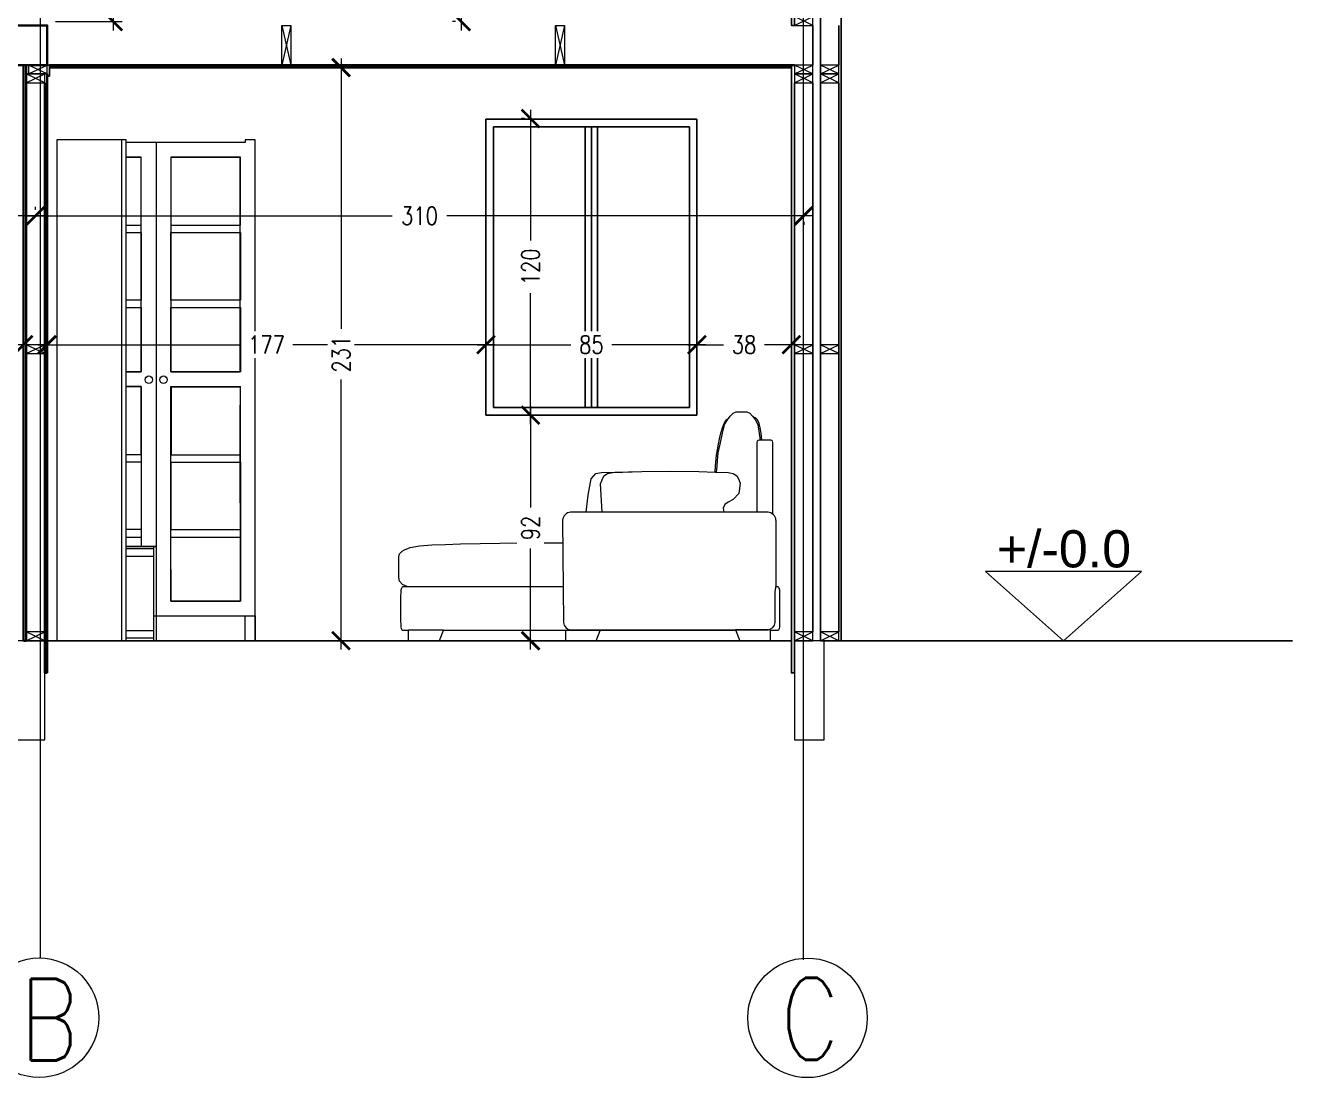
# Model space of a CAD drawing. Header units: centimetres. Extents: x 394519 to 396757, y 376859 to 378786.
# Drawn here: x 395053 to 395565, y 377810 to 378234 of the extents above; entities that cross this region are included whole.
import ezdxf

# ---------------------------------------------------------------- set-up
doc = ezdxf.new("R2010")
doc.units = ezdxf.units.CM
doc.header["$MEASUREMENT"] = 0
doc.layers.get('DEFPOINTS').update_dxf_attribs({"color": 210})
for name, color, linetype, lineweight in [('A-ANNO-DIMS', 3, 'Continuous', 18), ('A-ANNO-SYMB', 3, 'Continuous', 18), ('A-DETL-MCUT', 4, 'Continuous', 25), ('A-ELEV-IDEN', 3, 'Continuous', 18), ('A-ELEV-MBE2', 4, 'Continuous', 25), ('A-FURN', 8, 'Continuous', 18), ('A-SECT-MCUT', 7, 'Continuous', 35), ('A-WALL-STUD', 3, 'Continuous', 18)]:
    doc.layers.add(name, color=color, linetype=linetype, lineweight=lineweight)
doc.styles.add('ARIAL', font='Arial.ttf')
doc.styles.add('E-ROMANS', font='romans.shx', dxfattribs={"width": 0.8})
doc.styles.get("Standard").update_dxf_attribs({"font": 'Arial.ttf'})
doc.dimstyles.new('Copy of TICK_36', dxfattribs={"dimtxt": 3.6, "dimasz": 3.6, "dimexe": 1.8, "dimexo": 1.2, "dimgap": 1.8, "dimtad": 0, "dimdec": 0, "dimzin": 0, "dimdsep": 46, "dimtxsty": 'ARIAL', "dimblk": 'ARCHTICK', "dimblk1": 'ARCHTICK', "dimblk2": 'ARCHTICK', "dimcen": 1.8, "dimdle": 1.8, "dimclrd": 256, "dimclre": 256, "dimclrt": 256, "dimadec": 0, "dimazin": 0, "dimtfac": 1, "dimtdec": 0, "dimtmove": 1, "dimatfit": 3, "dimldrblk": 'OPEN90', "dimfxl": 1, "dimtfill": 1, "dimtolj": 1, "dimtzin": 0, "dimlwd": -1, "dimlwe": -1, "dimarcsym": 0})

# ---------------------------------------------------------------- blocks, each defined once
blk = doc.blocks.new('_ArchTick')
at = {"color": 0, "linetype": 'ByBlock', "const_width": 0.15}
blk.add_lwpolyline([(-0.5, -0.5), (0.5, 0.5)], dxfattribs=at)
blk = doc.blocks.new('*D145')
at = {"layer": 'A-ANNO-DIMS', "transparency": 16777216}
for p, q in [((395089.01, 378589.69), (395089.01, 378422.02)), ((395066.69, 378586.09), (395092.61, 378586.09)), ((395089.01, 378232.34), (395089.01, 378400.01)), ((395065.69, 378235.94), (395092.61, 378235.94))]:
    blk.add_line(p, q, dxfattribs=at)
at = {"layer": 'DEFPOINTS', "color": 0, "transparency": 16777216}
for p in [(395064.29, 378586.09), (395089.01, 378586.09), (395063.29, 378235.94)]:
    blk.add_point(p, dxfattribs=at)
at = {"layer": 'A-ANNO-DIMS', "transparency": 16777216, "xscale": 7.2, "yscale": 7.2, "zscale": 7.2}
for p, rotation in [((395089.01, 378586.09), 90), ((395089.01, 378235.94), 270)]:
    blk.add_blockref('_ArchTick', p, dxfattribs=dict(at, rotation=rotation))
at = {"layer": 'A-ANNO-DIMS', "transparency": 16777216, "insert": (395089.01, 378411.02), "char_height": 7.2, "attachment_point": 5, "rotation": 90, "style": 'E-ROMANS', "bg_fill": 3, "box_fill_scale": 1.25, "bg_fill_color": 256, "bg_fill_true_color": 13158600, "bg_fill_transparency": 0}
blk.add_mtext('\\A1;350', dxfattribs=at)
blk = doc.blocks.new('_Open90')
at = {"color": 0, "linetype": 'ByBlock', "lineweight": -2}
for p, q in [((0, 0), (-1, 0)), ((-0.5, 0.5), (0, 0)), ((0, 0), (-0.5, -0.5))]:
    blk.add_line(p, q, dxfattribs=at)
blk = doc.blocks.new('*D150')
at = {"layer": 'A-ANNO-DIMS', "transparency": 16777216}
for p, q in [((395229.4, 378332.01), (395229.4, 378290.44)), ((395227, 378328.41), (395225.8, 378328.41)), ((395229.4, 378232.34), (395229.4, 378273.91)), ((395227, 378235.94), (395225.8, 378235.94))]:
    blk.add_line(p, q, dxfattribs=at)
at = {"layer": 'DEFPOINTS', "color": 0, "transparency": 16777216}
for p in [(395229.4, 378328.41), (395229.4, 378235.94), (395229.4, 378235.94)]:
    blk.add_point(p, dxfattribs=at)
at = {"layer": 'A-ANNO-DIMS', "transparency": 16777216, "xscale": 7.2, "yscale": 7.2, "zscale": 7.2}
for p, rotation in [((395229.4, 378328.41), 90), ((395229.4, 378235.94), 270)]:
    blk.add_blockref('_ArchTick', p, dxfattribs=dict(at, rotation=rotation))
at = {"layer": 'A-ANNO-DIMS', "transparency": 16777216, "insert": (395229.4, 378282.18), "char_height": 7.2, "attachment_point": 5, "rotation": 90, "style": 'E-ROMANS', "bg_fill": 3, "box_fill_scale": 1.25, "bg_fill_color": 256, "bg_fill_true_color": 13158600, "bg_fill_transparency": 0}
blk.add_mtext('\\A1;92', dxfattribs=at)
blk = doc.blocks.new('*D152')
at = {"layer": 'A-ANNO-DIMS', "transparency": 16777216}
for p, q in [((394744, 378157.6), (394891.56, 378157.6)), ((395061.13, 378157.6), (394913.57, 378157.6)), ((395057.53, 378160), (395057.53, 378161.2)), ((394747.6, 378155.8), (394747.6, 378154))]:
    blk.add_line(p, q, dxfattribs=at)
at = {"layer": 'DEFPOINTS', "color": 0, "transparency": 16777216}
for p in [(394747.6, 378158.2), (395057.53, 378157.6), (395057.53, 378157.6)]:
    blk.add_point(p, dxfattribs=at)
at = {"layer": 'A-ANNO-DIMS', "transparency": 16777216, "xscale": 7.2, "yscale": 7.2, "zscale": 7.2, "rotation": 180}
blk.add_blockref('_ArchTick', (394747.6, 378157.6), dxfattribs=at)
at = {"layer": 'A-ANNO-DIMS', "transparency": 16777216, "xscale": 7.2, "yscale": 7.2, "zscale": 7.2}
blk.add_blockref('_ArchTick', (395057.53, 378157.6), dxfattribs=at)
at = {"layer": 'A-ANNO-DIMS', "transparency": 16777216, "insert": (394902.56, 378157.6), "char_height": 7.2, "attachment_point": 5, "style": 'E-ROMANS', "bg_fill": 3, "box_fill_scale": 1.25, "bg_fill_color": 256, "bg_fill_true_color": 13158600, "bg_fill_transparency": 0}
blk.add_mtext('\\A1;310', dxfattribs=at)
blk = doc.blocks.new('*D156')
at = {"layer": 'A-ANNO-DIMS', "transparency": 16777216}
for p, q in [((394977.72, 378108.04), (394977.72, 378109.24)), ((395052.78, 378107.74), (395052.78, 378109.24)), ((394974.12, 378105.64), (395006.99, 378105.64)), ((395056.38, 378105.64), (395023.51, 378105.64))]:
    blk.add_line(p, q, dxfattribs=at)
at = {"layer": 'DEFPOINTS', "color": 0, "transparency": 16777216}
for p in [(394977.72, 378105.64), (395052.78, 378105.64), (395052.78, 378105.34)]:
    blk.add_point(p, dxfattribs=at)
at = {"layer": 'A-ANNO-DIMS', "transparency": 16777216, "xscale": 7.2, "yscale": 7.2, "zscale": 7.2, "rotation": 180}
blk.add_blockref('_ArchTick', (394977.72, 378105.64), dxfattribs=at)
at = {"layer": 'A-ANNO-DIMS', "transparency": 16777216, "xscale": 7.2, "yscale": 7.2, "zscale": 7.2}
blk.add_blockref('_ArchTick', (395052.78, 378105.64), dxfattribs=at)
at = {"layer": 'A-ANNO-DIMS', "transparency": 16777216, "insert": (395015.25, 378105.64), "char_height": 7.2, "attachment_point": 5, "style": 'E-ROMANS', "bg_fill": 3, "box_fill_scale": 1.25, "bg_fill_color": 256, "bg_fill_true_color": 13158600, "bg_fill_transparency": 0}
blk.add_mtext('\\A1;75', dxfattribs=at)
blk = doc.blocks.new('*D159')
at = {"layer": 'A-ANNO-DIMS', "transparency": 16777216}
for p, q in [((395053.93, 378157.6), (395201.5, 378157.6)), ((395057.53, 378160), (395057.53, 378161.2)), ((395371.08, 378157.6), (395223.51, 378157.6)), ((395367.48, 378155.2), (395367.48, 378154))]:
    blk.add_line(p, q, dxfattribs=at)
at = {"layer": 'DEFPOINTS', "color": 0, "transparency": 16777216}
for p in [(395057.53, 378157.6), (395367.48, 378157.6), (395367.48, 378157.6)]:
    blk.add_point(p, dxfattribs=at)
at = {"layer": 'A-ANNO-DIMS', "transparency": 16777216, "xscale": 7.2, "yscale": 7.2, "zscale": 7.2, "rotation": 180}
blk.add_blockref('_ArchTick', (395057.53, 378157.6), dxfattribs=at)
at = {"layer": 'A-ANNO-DIMS', "transparency": 16777216, "xscale": 7.2, "yscale": 7.2, "zscale": 7.2}
blk.add_blockref('_ArchTick', (395367.48, 378157.6), dxfattribs=at)
at = {"layer": 'A-ANNO-DIMS', "transparency": 16777216, "insert": (395212.5, 378157.6), "char_height": 7.2, "attachment_point": 5, "style": 'E-ROMANS', "bg_fill": 3, "box_fill_scale": 1.25, "bg_fill_color": 256, "bg_fill_true_color": 13158600, "bg_fill_transparency": 0}
blk.add_mtext('\\A1;310', dxfattribs=at)
blk = doc.blocks.new('*D160')
at = {"layer": 'A-ANNO-DIMS', "transparency": 16777216}
for p, q in [((395062.29, 378108.04), (395062.29, 378109.24)), ((395239.32, 378108.04), (395239.32, 378109.24)), ((395058.69, 378105.64), (395140.21, 378105.64)), ((395242.92, 378105.64), (395161.4, 378105.64))]:
    blk.add_line(p, q, dxfattribs=at)
at = {"layer": 'DEFPOINTS', "color": 0, "transparency": 16777216}
for p in [(395062.29, 378105.64), (395239.32, 378105.64), (395239.32, 378105.64)]:
    blk.add_point(p, dxfattribs=at)
at = {"layer": 'A-ANNO-DIMS', "transparency": 16777216, "xscale": 7.2, "yscale": 7.2, "zscale": 7.2, "rotation": 180}
blk.add_blockref('_ArchTick', (395062.29, 378105.64), dxfattribs=at)
at = {"layer": 'A-ANNO-DIMS', "transparency": 16777216, "xscale": 7.2, "yscale": 7.2, "zscale": 7.2}
blk.add_blockref('_ArchTick', (395239.32, 378105.64), dxfattribs=at)
at = {"layer": 'A-ANNO-DIMS', "transparency": 16777216, "insert": (395150.8, 378105.64), "char_height": 7.2, "width": 16.3776, "attachment_point": 5, "style": 'E-ROMANS', "bg_fill": 3, "box_fill_scale": 1.25, "bg_fill_color": 256, "bg_fill_true_color": 13158600, "bg_fill_transparency": 0}
blk.add_mtext('\\A1;177', dxfattribs=at)
blk = doc.blocks.new('*D161')
at = {"layer": 'A-ANNO-DIMS', "transparency": 16777216}
for p, q in [((395239.32, 378108.04), (395239.32, 378109.24)), ((395324.39, 378108.04), (395324.39, 378109.24)), ((395235.72, 378105.64), (395273.59, 378105.64)), ((395327.99, 378105.64), (395290.12, 378105.64))]:
    blk.add_line(p, q, dxfattribs=at)
at = {"layer": 'DEFPOINTS', "color": 0, "transparency": 16777216}
for p in [(395239.32, 378105.64), (395324.39, 378105.64), (395324.39, 378105.64)]:
    blk.add_point(p, dxfattribs=at)
at = {"layer": 'A-ANNO-DIMS', "transparency": 16777216, "xscale": 7.2, "yscale": 7.2, "zscale": 7.2, "rotation": 180}
blk.add_blockref('_ArchTick', (395239.32, 378105.64), dxfattribs=at)
at = {"layer": 'A-ANNO-DIMS', "transparency": 16777216, "xscale": 7.2, "yscale": 7.2, "zscale": 7.2}
blk.add_blockref('_ArchTick', (395324.39, 378105.64), dxfattribs=at)
at = {"layer": 'A-ANNO-DIMS', "transparency": 16777216, "insert": (395281.85, 378105.64), "char_height": 7.2, "attachment_point": 5, "style": 'E-ROMANS', "bg_fill": 3, "box_fill_scale": 1.25, "bg_fill_color": 256, "bg_fill_true_color": 13158600, "bg_fill_transparency": 0}
blk.add_mtext('\\A1;85', dxfattribs=at)
blk = doc.blocks.new('*D162')
at = {"layer": 'A-ANNO-DIMS', "transparency": 16777216}
for p, q in [((395362.52, 378216.03), (395362.52, 378102.04)), ((395324.39, 378108.04), (395324.39, 378109.24)), ((395320.79, 378105.64), (395335.19, 378105.64)), ((395366.12, 378105.64), (395351.71, 378105.64))]:
    blk.add_line(p, q, dxfattribs=at)
at = {"layer": 'DEFPOINTS', "color": 0, "transparency": 16777216}
for p in [(395362.52, 378218.43), (395324.39, 378105.64), (395362.52, 378105.64)]:
    blk.add_point(p, dxfattribs=at)
at = {"layer": 'A-ANNO-DIMS', "transparency": 16777216, "xscale": 7.2, "yscale": 7.2, "zscale": 7.2, "rotation": 180}
blk.add_blockref('_ArchTick', (395324.39, 378105.64), dxfattribs=at)
at = {"layer": 'A-ANNO-DIMS', "transparency": 16777216, "xscale": 7.2, "yscale": 7.2, "zscale": 7.2}
blk.add_blockref('_ArchTick', (395362.52, 378105.64), dxfattribs=at)
at = {"layer": 'A-ANNO-DIMS', "transparency": 16777216, "insert": (395343.45, 378105.64), "char_height": 7.2, "attachment_point": 5, "style": 'E-ROMANS', "bg_fill": 3, "box_fill_scale": 1.25, "bg_fill_color": 256, "bg_fill_true_color": 13158600, "bg_fill_transparency": 0}
blk.add_mtext('\\A1;38', dxfattribs=at)
blk = doc.blocks.new('*D163')
at = {"layer": 'A-ANNO-DIMS', "transparency": 16777216}
for p, q in [((395257.29, 378200.42), (395257.29, 378147.63)), ((395254.89, 378196.82), (395253.69, 378196.82)), ((395257.29, 378073.65), (395257.29, 378126.44)), ((395258.14, 378077.25), (395260.89, 378077.25))]:
    blk.add_line(p, q, dxfattribs=at)
at = {"layer": 'DEFPOINTS', "color": 0, "transparency": 16777216}
for p in [(395257.29, 378196.82), (395257.29, 378196.82), (395255.74, 378077.25)]:
    blk.add_point(p, dxfattribs=at)
at = {"layer": 'A-ANNO-DIMS', "transparency": 16777216, "xscale": 7.2, "yscale": 7.2, "zscale": 7.2}
for p, rotation in [((395257.29, 378196.82), 90), ((395257.29, 378077.25), 270)]:
    blk.add_blockref('_ArchTick', p, dxfattribs=dict(at, rotation=rotation))
at = {"layer": 'A-ANNO-DIMS', "transparency": 16777216, "insert": (395257.29, 378137.03), "char_height": 7.2, "attachment_point": 5, "rotation": 90, "style": 'E-ROMANS', "bg_fill": 3, "box_fill_scale": 1.25, "bg_fill_color": 256, "bg_fill_true_color": 13158600, "bg_fill_transparency": 0}
blk.add_mtext('\\A1;120', dxfattribs=at)
blk = doc.blocks.new('*D164')
at = {"layer": 'A-ANNO-DIMS', "transparency": 16777216}
for p, q in [((395257.29, 378080.85), (395257.29, 378040.01)), ((395254.89, 378077.25), (395253.69, 378077.25)), ((395257.29, 377982.65), (395257.29, 378023.48)), ((395254.89, 377986.25), (395253.69, 377986.25))]:
    blk.add_line(p, q, dxfattribs=at)
at = {"layer": 'DEFPOINTS', "color": 0, "transparency": 16777216}
for p in [(395257.29, 378077.25), (395257.29, 377986.25), (395257.29, 377986.25)]:
    blk.add_point(p, dxfattribs=at)
at = {"layer": 'A-ANNO-DIMS', "transparency": 16777216, "xscale": 7.2, "yscale": 7.2, "zscale": 7.2}
for p, rotation in [((395257.29, 378077.25), 90), ((395257.29, 377986.25), 270)]:
    blk.add_blockref('_ArchTick', p, dxfattribs=dict(at, rotation=rotation))
at = {"layer": 'A-ANNO-DIMS', "transparency": 16777216, "insert": (395257.29, 378031.75), "char_height": 7.2, "attachment_point": 5, "rotation": 90, "style": 'E-ROMANS', "bg_fill": 3, "box_fill_scale": 1.25, "bg_fill_color": 256, "bg_fill_true_color": 13158600, "bg_fill_transparency": 0}
blk.add_mtext('\\A1;92', dxfattribs=at)
blk = doc.blocks.new('*D165')
at = {"layer": 'A-ANNO-DIMS', "transparency": 16777216}
for p, q in [((395180.86, 378221.03), (395180.86, 378112.02)), ((395065.69, 378217.43), (395184.46, 378217.43)), ((395180.86, 377982.65), (395180.86, 378091.65)), ((395148.61, 377986.25), (395184.46, 377986.25))]:
    blk.add_line(p, q, dxfattribs=at)
at = {"layer": 'DEFPOINTS', "color": 0, "transparency": 16777216}
for p in [(395063.29, 378217.43), (395180.86, 378217.43), (395146.21, 377986.25)]:
    blk.add_point(p, dxfattribs=at)
at = {"layer": 'A-ANNO-DIMS', "transparency": 16777216, "xscale": 7.2, "yscale": 7.2, "zscale": 7.2}
for p, rotation in [((395180.86, 378217.43), 90), ((395180.86, 377986.25), 270)]:
    blk.add_blockref('_ArchTick', p, dxfattribs=dict(at, rotation=rotation))
at = {"layer": 'A-ANNO-DIMS', "transparency": 16777216, "insert": (395180.86, 378101.84), "char_height": 7.2, "attachment_point": 5, "rotation": 90, "style": 'E-ROMANS', "bg_fill": 3, "box_fill_scale": 1.25, "bg_fill_color": 256, "bg_fill_true_color": 13158600, "bg_fill_transparency": 0}
blk.add_mtext('\\A1;231', dxfattribs=at)

msp = doc.modelspace()

# ---------------------------------------------------------------- linework, layer by layer
for p, q in [((395063.29, 378218.43), (395062.29, 378218.43)), ((395063.29, 378213.91), (395062.29, 378213.91)), ((395063.29, 378218.43), (395063.29, 378213.91)), ((395106.21, 377986.25), (395066.21, 377986.25)), ((395375.73, 377986.25), (395564.74, 377986.25))]:
    msp.add_line(p, q)
at = {"color": 0}
msp.add_line((395066.21, 377986.25), (395094.21, 377986.25), dxfattribs=at)
at = {"layer": 'A-ANNO-DIMS'}
msp.add_lwpolyline([(395440.82, 378014.23), (395472.3, 377986.25), (395503.78, 378014.23)], close=True, dxfattribs=at)
at = {"layer": 'A-ANNO-SYMB', "color": 0}
msp.add_line((395061.29, 377986.25), (395049.28, 377986.25), dxfattribs=at)
at = {"layer": 'A-ANNO-SYMB'}
for centre in [(395059.03, 377834.19), (395369.03, 377834.15)]:
    msp.add_circle(centre, 24.11, dxfattribs=at)
at = {"layer": 'A-DETL-MCUT'}
for p, q in [((395382.64, 378460.11), (395382.64, 377986.25)), ((395381.73, 377989.85), (395381.73, 378211.22))]:
    msp.add_line(p, q, dxfattribs=at)
for points in [[(395362.52, 378455.91), (395362.52, 378234.44), (395363.72, 378234.44), (395363.72, 378455.91)], [(395381.73, 378234.44), (395381.73, 378218.43)], [(395362.52, 378218.43), (395362.52, 377973.24), (395363.72, 377973.24), (395363.72, 378211.22)]]:
    msp.add_lwpolyline(points, dxfattribs=at)
at = {"layer": 'A-ELEV-IDEN', "color": 3}
for p, q in [((395061.29, 377946.22), (395061.29, 377986.25)), ((395049.28, 377946.22), (395061.29, 377946.22))]:
    msp.add_line(p, q, dxfattribs=at)
msp.add_lwpolyline([(395375.73, 377986.25), (395363.72, 377986.25), (395363.72, 377946.22), (395375.73, 377946.22)], close=True, dxfattribs=at)
at = {"layer": 'A-ELEV-MBE2'}
for p, q in [((395374.23, 378449.01), (395374.23, 377986.25)), ((395371.23, 377989.85), (395371.23, 378211.22)), ((395239.32, 378186.95), (395239.32, 378196.59)), ((395239.32, 378196.59), (395324.39, 378196.59)), ((395242.32, 378186.95), (395242.32, 378193.46)), ((395242.32, 378193.46), (395321.38, 378193.46)), ((395279.35, 378186.95), (395279.35, 378193.46)), ((395281.85, 378186.95), (395281.85, 378193.46)), ((395284.36, 378186.95), (395284.36, 378193.46)), ((395321.38, 378186.95), (395321.38, 378193.46)), ((395324.39, 378196.59), (395324.39, 378186.95)), ((395239.32, 378077.25), (395239.32, 378186.95)), ((395242.32, 378186.95), (395242.32, 378080.25)), ((395279.35, 378080.25), (395279.35, 378186.95)), ((395281.85, 378080.25), (395281.85, 378186.95)), ((395284.36, 378080.25), (395284.36, 378186.95)), ((395321.38, 378186.95), (395321.38, 378080.25)), ((395324.39, 378077.25), (395324.39, 378186.95)), ((395239.32, 378077.25), (395324.39, 378077.25)), ((395321.38, 378080.25), (395242.32, 378080.25))]:
    msp.add_line(p, q, dxfattribs=at)
at = {"layer": 'A-ELEV-MBE2', "color": 0}
for p, q in [((395363.72, 377991.25), (395363.72, 378020.33)), ((395062.29, 377986.25), (395362.52, 377986.25))]:
    msp.add_line(p, q, dxfattribs=at)
at = {"layer": 'A-ELEV-MBE2'}
msp.add_lwpolyline([(395371.23, 378234.44), (395371.23, 378218.43)], dxfattribs=at)
at = {"layer": 'A-FURN'}
for p, q in [((395094.21, 378188.25), (395066.21, 378188.25)), ((395066.21, 378188.25), (395066.21, 377986.25)), ((395094.21, 378188.25), (395092.21, 378188.25)), ((395092.21, 378188.25), (395092.21, 377986.25)), ((395094.21, 377986.25), (395094.21, 378188.25)), ((395094.21, 378181.25), (395100.21, 378181.25)), ((395112.24, 378181.25), (395140.24, 378181.25)), ((395094.21, 378088.75), (395100.21, 378088.75)), ((395112.25, 378088.59), (395140.25, 378088.59)), ((395140.25, 378002.23), (395140.21, 378081.25)), ((395270.24, 378034.9), (395270.64, 377993.56)), ((395353.1, 378038.11), (395273.45, 378038.11)), ((395356.31, 378034.9), (395356.31, 378008.1)), ((395066.21, 378024.25), (395066.21, 377986.25)), ((395094.21, 378024.25), (395106.21, 378024.25)), ((395106.21, 378024.25), (395094.21, 378024.25)), ((395105.21, 378023.25), (395094.21, 378023.25)), ((395105.21, 378020.25), (395094.21, 378020.25)), ((395106.21, 378024.25), (395105.21, 378024.25)), ((395105.21, 378024.25), (395105.21, 377986.25)), ((395106.21, 378024.25), (395106.21, 377986.25)), ((395106.21, 378024.25), (395106.21, 378023.25)), ((395106.21, 378024.25), (395106.21, 378005.25)), ((395106.21, 378023.25), (395106.21, 378020.25)), ((395356.02, 378004.62), (395356.04, 378006.14)), ((395356.03, 377993.56), (395356.02, 378004.62)), ((395356.04, 378006.14), (395356.06, 378006.74)), ((395356.06, 378006.74), (395356.19, 378007.89)), ((395356.19, 378007.89), (395356.31, 378008.1)), ((395105.21, 377990.25), (395094.21, 377990.25)), ((395340.15, 377990.33), (395222.02, 377990.33)), ((395273.45, 377990.66), (395353.1, 377990.66)), ((395105.21, 377987.25), (395094.21, 377987.25))]:
    msp.add_line(p, q, dxfattribs=at)
for points in [[(395066.21, 377986.25), (395146.21, 377986.25), (395146.21, 378188.25), (395142.21, 378188.25), (395142.21, 378187.25), (395094.21, 378187.25)], [(395106.21, 378187.25), (395106.21, 377996.25)], [(395094.21, 378153.91), (395100.21, 378153.91), (395100.21, 378181.25), (395094.21, 378181.25)], [(395094.21, 378094.75), (395100.21, 378094.75), (395100.21, 378181.25)], [(395112.21, 378181.25), (395112.21, 378094.75), (395140.21, 378094.75), (395140.21, 378181.25)], [(395112.21, 378181.25), (395140.21, 378181.25)], [(395112.24, 378181.25), (395112.24, 378153.91), (395140.24, 378153.91), (395140.24, 378181.25), (395112.24, 378181.25)], [(395094.21, 378150.91), (395100.21, 378150.91), (395100.21, 378123.58), (395094.21, 378123.58)], [(395112.24, 378150.91), (395140.24, 378150.91), (395140.24, 378123.58), (395112.24, 378123.58), (395112.24, 378150.91)], [(395112.24, 378123.58), (395112.24, 378150.91)], [(395094.21, 378120.58), (395100.21, 378120.58), (395100.21, 378094.75), (395094.21, 378094.75)], [(395112.24, 378120.58), (395140.24, 378120.58), (395140.24, 378094.75), (395112.24, 378094.75), (395112.24, 378120.58)], [(395094.21, 378088.75), (395100.21, 378088.75)], [(395094.21, 378061.41), (395100.21, 378061.41), (395100.21, 378088.75), (395094.21, 378088.75)], [(395100.21, 378088.75), (395100.21, 378024.25)], [(395112.21, 378002.25), (395112.21, 378088.75), (395140.21, 378088.75), (395140.25, 378002.23)], [(395112.25, 378088.59), (395112.25, 378061.26), (395140.25, 378061.26), (395140.25, 378088.59), (395112.25, 378088.59)], [(395331.71, 378054.24), (395331.72, 378054.42), (395331.88, 378056.62), (395332.37, 378061.04), (395332.71, 378063.26), (395333.11, 378065.48), (395333.57, 378067.71), (395334.09, 378069.95), (395334.72, 378072.05), (395335.47, 378073.88), (395336.32, 378075.29), (395337.29, 378076.14)], [(395332.36, 378054.21), (395332.54, 378056.6), (395332.71, 378058.82), (395332.96, 378062.04), (395333.75, 378065.48), (395334.78, 378069.96), (395335.27, 378072.07), (395335.58, 378073.42), (395336.71, 378075.32), (395337.84, 378076.87), (395338.99, 378078.07), (395340.27, 378078.51), (395344.54, 378078.51), (395345.78, 378078.07), (395346.83, 378076.87), (395347.92, 378075.53), (395349.01, 378073.42), (395349.9, 378067.1)], [(395350.58, 378067.1), (395350.27, 378069.95), (395349.94, 378072.05), (395349.48, 378073.88), (395348.86, 378075.29), (395348.04, 378076.14), (395347.2, 378076.42)], [(395355.03, 378037.34), (395355.03, 378066.26), (395354.92, 378066.68), (395354.62, 378066.98), (395354.2, 378067.1), (395349.48, 378067.1), (395349.07, 378066.98), (395348.76, 378066.68), (395348.65, 378066.26), (395348.65, 378038.11)], [(395094.21, 378058.41), (395100.21, 378058.41), (395100.21, 378031.08), (395094.21, 378031.08)], [(395112.25, 378058.26), (395140.25, 378058.26), (395140.25, 378030.93), (395112.25, 378030.93), (395112.25, 378058.26)], [(395112.25, 378030.93), (395112.25, 378058.26)], [(395279.75, 378038.11), (395280.6, 378044.96), (395281.79, 378051.53), (395283.69, 378053.69), (395285.9, 378054.1), (395302.16, 378054.53), (395313.69, 378054.66)], [(395286.15, 378038.11), (395285.51, 378049.55), (395286.86, 378052.78), (395288.3, 378053.69), (395290.51, 378054.08), (395302.16, 378054.53)], [(395313.69, 378054.66), (395325.22, 378054.48), (395331.71, 378054.24), (395332.36, 378054.21), (395336.97, 378054.04), (395339.1, 378053.65), (395340.51, 378052.69), (395341.25, 378051.53), (395341.81, 378049.84), (395341.29, 378045.66), (395339, 378043.2), (395337.07, 378042.11), (395335.73, 378041.21), (395335.06, 378039.68), (395335.24, 378038.11)], [(395094.21, 378028.08), (395100.21, 378028.08), (395100.21, 378024.25)], [(395112.21, 378028.06), (395140.25, 378028.06), (395140.25, 378002.23), (395112.25, 378002.23), (395112.21, 378028.06)], [(395207.56, 378008.1), (395205.59, 378008.99), (395204.49, 378010.26), (395204.15, 378011.69), (395204.15, 378014.8), (395204.15, 378018.93), (395204.1, 378020.11), (395204.43, 378021.31), (395205.52, 378022.34), (395206.4, 378022.89), (395208.73, 378023.84), (395212.52, 378024.47), (395217.41, 378024.87), (395223.02, 378025.12), (395229.01, 378025.27), (395252.88, 378025.69), (395258.83, 378025.75), (395264.77, 378025.8), (395270.33, 378025.8)], [(395208.04, 377990.33), (395205.82, 377990.33), (395205.63, 377990.38), (395205.47, 377990.55), (395205.33, 377990.82), (395205.22, 377991.2), (395205.14, 377991.69), (395205.08, 377992.29), (395205.04, 377993), (395205.03, 377993.81), (395205.03, 378004.62), (395205.04, 378005.44), (395205.08, 378006.14), (395205.14, 378006.74), (395205.22, 378007.23), (395205.33, 378007.61), (395205.47, 378007.89), (395205.63, 378008.05), (395205.82, 378008.1), (395270.5, 378008.1)], [(395356.31, 378008.1), (395357, 378008.1), (395357.18, 378008.05), (395357.35, 378007.89), (395357.48, 378007.61), (395357.59, 378007.23), (395357.68, 378006.74), (395357.74, 378006.14), (395357.78, 378005.44), (395357.79, 378004.62), (395357.79, 377993.81), (395357.78, 377993), (395357.74, 377992.29), (395357.68, 377991.69), (395357.59, 377991.2), (395357.48, 377990.82), (395357.35, 377990.55), (395357.18, 377990.38), (395357, 377990.33), (395354.12, 377990.33)], [(395112.21, 378002.25), (395140.25, 378002.23)], [(395105.21, 377996.25), (395146.21, 377996.25)], [(395146.21, 377986.25), (395142.21, 377986.25), (395142.21, 377996.25), (395146.21, 377996.25), (395146.21, 377986.25)], [(395208.04, 377986.25), (395208.04, 377990.55), (395208.04, 377990.59), (395222.12, 377990.59), (395220.39, 377986.25)], [(395271.4, 377990.33), (395271.4, 377986.25)], [(395283.75, 377986.25), (395285.38, 377990.33)], [(395354.12, 377986.25), (395354.12, 377990.59), (395340.04, 377990.59), (395341.78, 377986.25)]]:
    msp.add_lwpolyline(points, dxfattribs=at)
for centre in [(395103.31, 378091.52), (395109.2, 378091.52)]:
    msp.add_circle(centre, 1.5, dxfattribs=at)
for centre, radius, start, end in [((395273.74, 378034.6), 3.51, 94.7919, 175.2079), ((395352.8, 378034.6), 3.51, 4.792, 85.2082), ((395273.8, 377993.81), 3.17, 184.5399, 263.5738), ((395352.65, 377994.04), 3.41, 277.5046, 351.9685)]:
    msp.add_arc(centre, radius, start, end, dxfattribs=at)
at = {"layer": 'A-SECT-MCUT'}
for p, q in [((395062.29, 377973.24), (395062.29, 378214.82)), ((395063.29, 378218.43), (395363.72, 378218.43)), ((395063.29, 378217.43), (395362.52, 378217.41)), ((395061.29, 378211.22), (395061.29, 377973.24))]:
    msp.add_line(p, q, dxfattribs=at)
at = {"layer": 'A-SECT-MCUT', "color": 0}
msp.add_line((395061.29, 377973.24), (395062.29, 377973.24), dxfattribs=at)
at = {"layer": 'A-SECT-MCUT'}
for points in [[(394742.64, 378218.43), (395062.29, 378218.43), (395062.29, 378234.44), (394742.64, 378234.44), (394742.64, 378218.43)], [(395053.78, 378218.43), (395053.78, 377986.25), (395052.78, 377986.25), (395052.78, 378218.43)]]:
    msp.add_lwpolyline(points, dxfattribs=at)
at = {"layer": 'A-WALL-STUD'}
for p, q in [((395363.72, 378234.44), (395371.23, 378238.04)), ((395371.23, 378234.44), (395363.72, 378238.04)), ((395053.78, 378211.22), (395061.29, 378214.82)), ((395061.29, 378211.22), (395053.78, 378214.82)), ((395054.78, 378214.82), (395062.29, 378218.43)), ((395062.29, 378214.82), (395054.78, 378218.43)), ((395363.72, 378214.82), (395371.23, 378218.43)), ((395371.23, 378214.82), (395363.72, 378218.43)), ((395363.72, 378211.22), (395371.23, 378214.82)), ((395371.23, 378211.22), (395363.72, 378214.82)), ((395374.23, 378214.82), (395381.73, 378218.43)), ((395381.73, 378214.82), (395374.23, 378218.43)), ((395374.23, 378211.22), (395381.73, 378214.82)), ((395381.73, 378211.22), (395374.23, 378214.82)), ((395053.78, 378102.04), (395061.29, 378105.64)), ((395061.29, 378102.04), (395053.78, 378105.64)), ((395363.72, 378102.04), (395371.23, 378105.64)), ((395371.23, 378102.04), (395363.72, 378105.64)), ((395374.23, 378102.04), (395381.73, 378105.64)), ((395381.73, 378102.04), (395374.23, 378105.64)), ((395061.29, 377989.85), (395053.78, 377989.85)), ((395053.78, 377986.25), (395061.29, 377989.85)), ((395061.29, 377986.25), (395053.78, 377989.85)), ((395363.72, 377986.25), (395371.23, 377989.85)), ((395371.23, 377986.25), (395363.72, 377989.85)), ((395374.23, 377986.25), (395381.73, 377989.85)), ((395381.73, 377986.25), (395374.23, 377989.85)), ((395053.78, 377986.25), (395061.29, 377986.25))]:
    msp.add_line(p, q, dxfattribs=at)
at = {"layer": 'A-WALL-STUD', "color": 0}
for p, q in [((395053.78, 377989.85), (395053.78, 377986.25)), ((395061.29, 377986.25), (395061.29, 377989.85))]:
    msp.add_line(p, q, dxfattribs=at)
at = {"layer": 'A-WALL-STUD'}
for points in [[(395160.56, 378234.44), (395160.56, 378218.43), (395156.95, 378218.43), (395156.95, 378234.44), (395160.56, 378234.44)], [(395156.95, 378234.44), (395160.56, 378218.43)], [(395160.56, 378234.44), (395156.95, 378218.43)], [(395270.99, 378234.44), (395270.99, 378218.43), (395267.39, 378218.43), (395267.39, 378234.44), (395270.99, 378234.44)], [(395267.39, 378234.44), (395270.99, 378218.43)], [(395270.99, 378234.44), (395267.39, 378218.43)]]:
    msp.add_lwpolyline(points, dxfattribs=at)
for points in [[(395363.72, 378234.44), (395371.23, 378234.44), (395371.23, 378238.04), (395363.72, 378238.04)], [(395053.78, 378211.22), (395061.29, 378211.22), (395061.29, 378214.82), (395053.78, 378214.82)], [(395054.78, 378214.82), (395062.29, 378214.82), (395062.29, 378218.43), (395054.78, 378218.43)], [(395363.72, 378214.82), (395371.23, 378214.82), (395371.23, 378218.43), (395363.72, 378218.43)], [(395363.72, 378211.22), (395371.23, 378211.22), (395371.23, 378214.82), (395363.72, 378214.82)], [(395374.23, 378214.82), (395381.73, 378214.82), (395381.73, 378218.43), (395374.23, 378218.43)], [(395374.23, 378211.22), (395381.73, 378211.22), (395381.73, 378214.82), (395374.23, 378214.82)], [(395053.78, 378102.04), (395061.29, 378102.04), (395061.29, 378105.64), (395053.78, 378105.64)], [(395363.72, 378102.04), (395371.23, 378102.04), (395371.23, 378105.64), (395363.72, 378105.64)], [(395374.23, 378102.04), (395381.73, 378102.04), (395381.73, 378105.64), (395374.23, 378105.64)], [(395363.72, 377986.25), (395371.23, 377986.25), (395371.23, 377989.85), (395363.72, 377989.85)], [(395374.23, 377986.25), (395381.73, 377986.25), (395381.73, 377989.85), (395374.23, 377989.85)]]:
    msp.add_lwpolyline(points, close=True, dxfattribs=at)

# ---------------------------------------------------------------- texts
at = {"layer": 'A-ANNO-DIMS'}
msp.add_text('+/-0.0', height=15.013, dxfattribs=at).set_placement((395445.36, 378015.81))
at = {"layer": 'A-ANNO-SYMB', "attachment_point": 1, "style": 'E-ROMANS'}
for s, width, insert, char_height in [('B', 28.5455, (395051.18, 377849.86), 32.93), ('C', 37.3302, (395358.06, 377850.36), 33.2)]:
    msp.add_mtext_dynamic_manual_height_columns(s, width=width, gutter_width=2.5, heights=[0], dxfattribs=dict(at, insert=insert, char_height=char_height))

# ---------------------------------------------------------------- dimensions: what is measured, and where the dimension line sits
at = {"layer": 'A-ANNO-DIMS'}
dim = msp.add_linear_dim(base=(395229.4, 378235.94), p1=(395229.4, 378328.41), p2=(395229.4, 378235.94), angle=90, dimstyle='Copy of TICK_36', override={"dimscale": 2, "dimtxsty": 'E-ROMANS'}, dxfattribs=at)
dim.commit()
dim.dimension.update_dxf_attribs({"geometry": '*D150', "text_midpoint": (395229.4, 378282.18)})

# ---------------------------------------------------------------- next in the draw order: dimensions: what is measured, and where the dimension line sits
dim = msp.add_linear_dim(base=(395089.01, 378586.09), p1=(395063.29, 378235.94), p2=(395064.29, 378586.09), angle=90, dimstyle='Copy of TICK_36', override={"dimscale": 2, "dimtxsty": 'E-ROMANS'}, dxfattribs=at)
dim.commit()
dim.dimension.update_dxf_attribs({"geometry": '*D145', "text_midpoint": (395089.01, 378411.02)})
for base, p1, p2, picture, middle in [((395057.53, 378157.6), (394747.6, 378158.2), (395057.53, 378157.6), '*D152', (394902.56, 378157.6)), ((395052.78, 378105.64), (394977.72, 378105.64), (395052.78, 378105.34), '*D156', (395015.25, 378105.64))]:
    dim = msp.add_linear_dim(base=base, p1=p1, p2=p2, dimstyle='Copy of TICK_36', override={"dimscale": 2, "dimtxsty": 'E-ROMANS'}, dxfattribs=at)
    dim.commit()
    dim.dimension.update_dxf_attribs({"geometry": picture, "text_midpoint": middle})

# ---------------------------------------------------------------- next in the draw order: dimensions: what is measured, and where the dimension line sits
for base, p1, p2, picture, middle in [((395367.48, 378157.6), (395057.53, 378157.6), (395367.48, 378157.6), '*D159', (395212.5, 378157.6)), ((395239.32, 378105.64), (395062.29, 378105.64), (395239.32, 378105.64), '*D160', (395150.8, 378105.64))]:
    dim = msp.add_linear_dim(base=base, p1=p1, p2=p2, dimstyle='Copy of TICK_36', override={"dimscale": 2, "dimtxsty": 'E-ROMANS'}, dxfattribs=at)
    dim.commit()
    dim.dimension.update_dxf_attribs({"geometry": picture, "text_midpoint": middle})

# ---------------------------------------------------------------- next in the draw order: linework, layer by layer
at = {"layer": 'A-ANNO-SYMB'}
msp.add_line((395059.65, 377858.3), (395059.65, 378736.38), dxfattribs=at)

# ---------------------------------------------------------------- next in the draw order: dimensions: what is measured, and where the dimension line sits
at = {"layer": 'A-ANNO-DIMS'}
dim = msp.add_linear_dim(base=(395180.86, 378217.43), p1=(395146.21, 377986.25), p2=(395063.29, 378217.43), angle=90, dimstyle='Copy of TICK_36', override={"dimscale": 2, "dimtxsty": 'E-ROMANS'}, dxfattribs=at)
dim.commit()
dim.dimension.update_dxf_attribs({"geometry": '*D165', "text_midpoint": (395180.86, 378101.84)})
dim = msp.add_linear_dim(base=(395324.39, 378105.64), p1=(395239.32, 378105.64), p2=(395324.39, 378105.64), dimstyle='Copy of TICK_36', override={"dimscale": 2, "dimtxsty": 'E-ROMANS'}, dxfattribs=at)
dim.commit()
dim.dimension.update_dxf_attribs({"geometry": '*D161', "text_midpoint": (395281.85, 378105.64)})

# ---------------------------------------------------------------- next in the draw order: dimensions: what is measured, and where the dimension line sits
dim = msp.add_linear_dim(base=(395362.52, 378105.64), p1=(395324.39, 378105.64), p2=(395362.52, 378218.43), dimstyle='Copy of TICK_36', override={"dimscale": 2, "dimtxsty": 'E-ROMANS'}, dxfattribs=at)
dim.commit()
dim.dimension.update_dxf_attribs({"geometry": '*D162', "text_midpoint": (395343.45, 378105.64)})
dim = msp.add_linear_dim(base=(395257.29, 378196.82), p1=(395255.74, 378077.25), p2=(395257.29, 378196.82), angle=90, dimstyle='Copy of TICK_36', override={"dimscale": 2, "dimtxsty": 'E-ROMANS'}, dxfattribs=at)
dim.commit()
dim.dimension.update_dxf_attribs({"geometry": '*D163', "text_midpoint": (395257.29, 378137.03)})

# ---------------------------------------------------------------- next in the draw order: linework, layer by layer
at = {"layer": 'A-ANNO-SYMB'}
msp.add_line((395367.44, 377857.5), (395367.49, 378737.78), dxfattribs=at)

# ---------------------------------------------------------------- next in the draw order: dimensions: what is measured, and where the dimension line sits
at = {"layer": 'A-ANNO-DIMS'}
dim = msp.add_linear_dim(base=(395257.29, 377986.25), p1=(395257.29, 378077.25), p2=(395257.29, 377986.25), angle=90, text='92', dimstyle='Copy of TICK_36', override={"dimscale": 2, "dimtxsty": 'E-ROMANS'}, dxfattribs=at)
dim.commit()
dim.dimension.update_dxf_attribs({"geometry": '*D164', "text_midpoint": (395257.29, 378031.75)})

doc.saveas('drawing.dxf')
